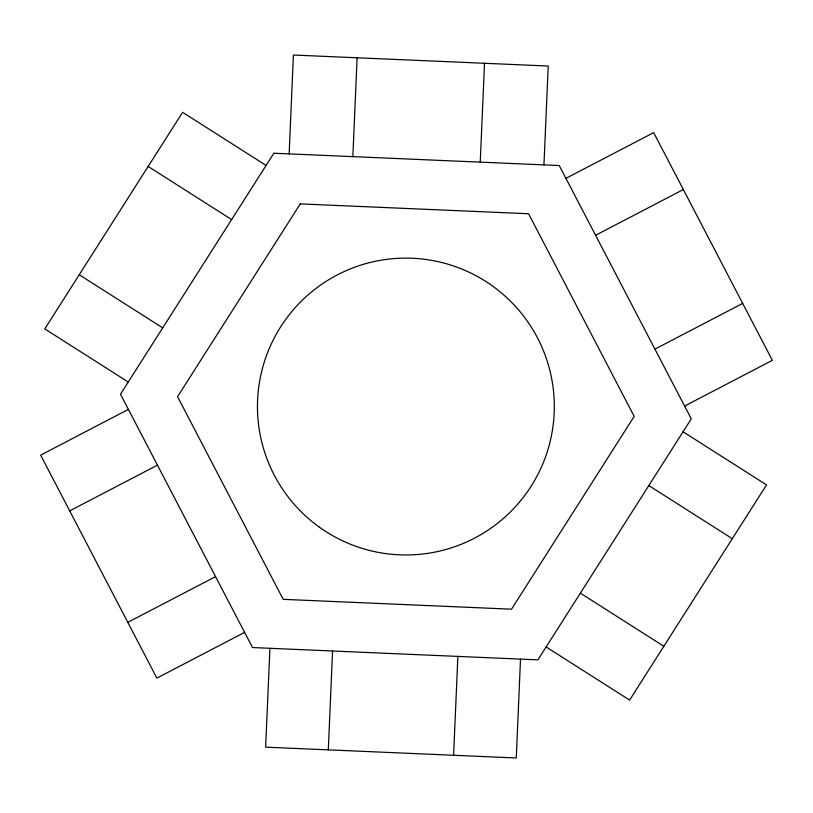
<?xml version="1.0" encoding="UTF-8"?>
<svg xmlns="http://www.w3.org/2000/svg" width="813" height="813" viewBox="0 0 813 813"><rect width="100%" height="100%" fill="white"/><g stroke="black" fill="none" stroke-linecap="round" stroke-linejoin="round"><path stroke-width="1.22" d="M289.143 153.891L293.412 55.03L548.216 66.026L543.948 164.887M269.916 648.296L265.648 747.157L516.255 757.97L520.513 659.109M352.852 156.645L357.11 57.774M328.3 749.86L332.568 651M453.603 755.267L457.871 656.406M480.249 162.143L484.518 63.282M565.919 178.352L653.662 132.61L772.35 360.322L684.597 406.063M128.403 409.406L40.65 455.138L156.858 678.103L244.611 632.372M595.583 235.282L683.337 189.541M69.705 510.879L157.458 465.148M127.804 622.362L215.557 576.63M654.932 349.133L742.676 303.401M266.085 165.435L182.61 112.306L44.776 328.899L128.261 382.029M683.052 431.774L766.537 484.904L629.618 700.074L546.133 646.945M148.149 166.452L231.634 219.581M648.825 485.564L732.31 538.694M580.36 593.155L663.845 646.274M79.227 274.753L162.712 327.883M273.849 153.23L120.487 394.224L252.518 647.544L537.911 659.861L691.274 418.858L559.242 165.547L273.849 153.23M300.261 203.89L177.569 396.693L283.188 599.344L511.509 609.191L634.191 416.398L528.572 213.748L300.261 203.89M318.94 526.844A148.433 148.433 0 0 0 553.541 421.693A148.433 148.433 0 0 0 345.169 271.095A148.433 148.433 0 0 0 318.94 526.844"/></g></svg>
